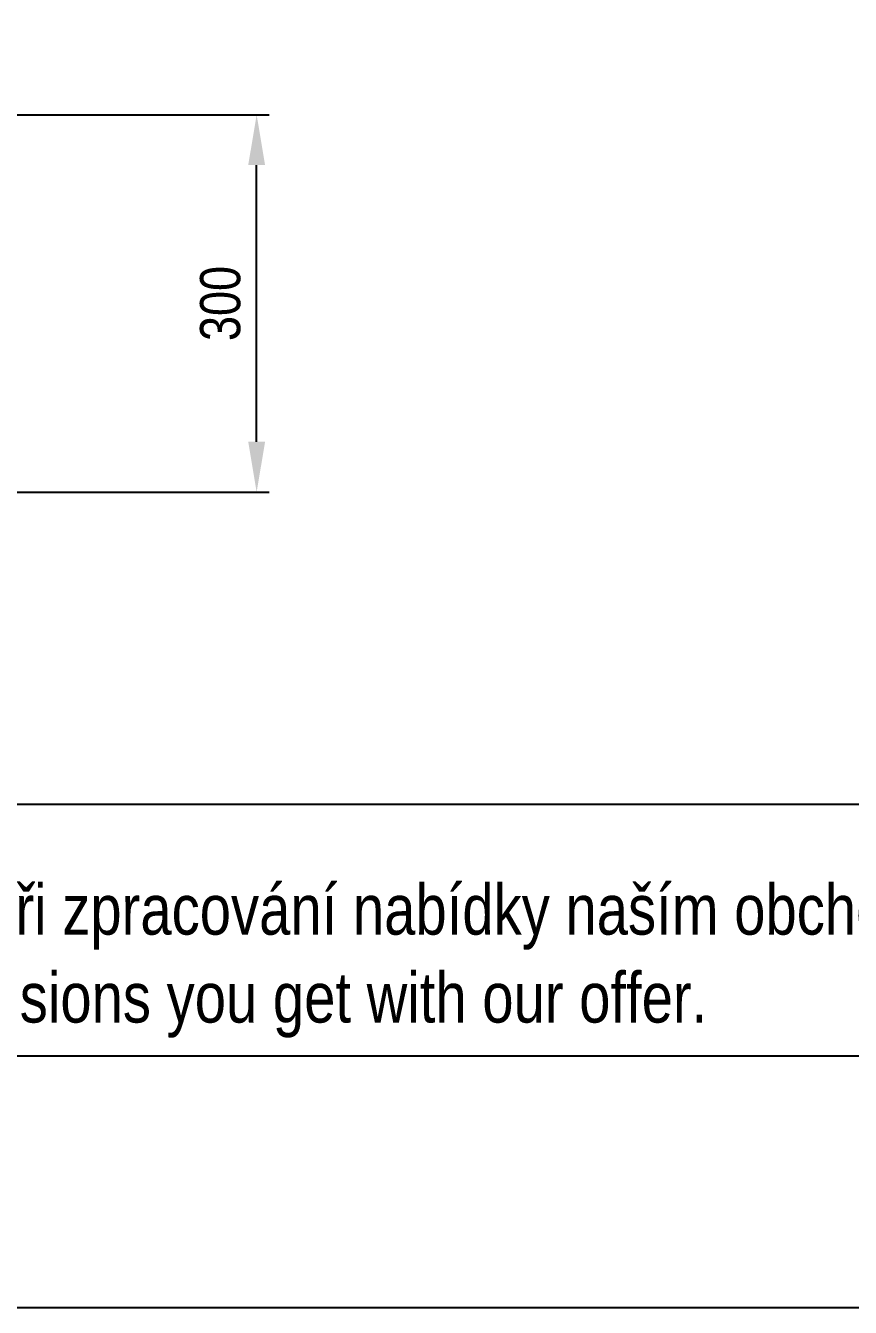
# Model space of a CAD drawing. Header units: millimetres. Extents: x 22162 to 28102, y 3160 to 7360.
# Drawn here: x 24285 to 24940, y 3160 to 4179 of the extents above; entities that cross this region are included whole.
import ezdxf

# ---------------------------------------------------------------- set-up
doc = ezdxf.new("R2010")
doc.units = ezdxf.units.MM
doc.header["$LTSCALE"] = 0.2
doc.layers.add('KOTY', color=3, linetype='Continuous', lineweight=9)
doc.layers.add('Nekreslit', color=6, linetype='Continuous', plot=False)
doc.styles.add('SEACAD_Arial', font='arial.ttf', dxfattribs={"width": 0.8})
doc.dimstyles.new('ISO-25', dxfattribs={"dimtxt": 1.6, "dimasz": 2, "dimexe": 0.5, "dimexo": 1.5, "dimtad": 1, "dimdec": 0, "dimtxsty": 'SEACAD_Arial', "dimcen": 2, "dimadec": 0, "dimazin": 0, "dimtfac": 1, "dimtdec": 0, "dimtmove": 0, "dimatfit": 3, "dimfxl": 1, "dimarcsym": 0})

# ---------------------------------------------------------------- blocks, each defined once
blk = doc.blocks.new('*D163')
at = {"layer": 'Defpoints', "color": 0, "transparency": 16777216}
for p in [(24071.1, 4107.7, 55), (24468.5, 4107.7), (24071.1, 3807.7, 55)]:
    blk.add_point(p, dxfattribs=at)
at = {"layer": 'KOTY', "color": 0, "lineweight": -2, "transparency": 16777216}
for p, q in [((24101.1, 4107.7), (24478.5, 4107.7)), ((24468.5, 3847.7), (24468.5, 4067.7)), ((24101.1, 3807.7), (24478.5, 3807.7))]:
    blk.add_line(p, q, dxfattribs=at)
at = {"layer": 'KOTY', "color": 0, "transparency": 16777216}
for points in [[(24461.8, 4067.7), (24475.2, 4067.7), (24468.5, 4107.7)], [(24461.8, 3847.7), (24475.2, 3847.7), (24468.5, 3807.7)]]:
    blk.add_solid(points, dxfattribs=at)
at = {"layer": 'KOTY', "color": 0, "transparency": 16777216, "insert": (24439.7, 3957.7), "char_height": 32, "attachment_point": 5, "rotation": 90, "style": 'SEACAD_Arial'}
blk.add_mtext('300', dxfattribs=at)

msp = doc.modelspace()

# ---------------------------------------------------------------- linework, layer by layer
at = {"layer": 'Nekreslit'}
msp.add_line((22562.1, 3559.6), (26602.1, 3559.6), dxfattribs=at)
for points in [[(22162.1, 3159.6), (28102.1, 3159.6), (28102.1, 7359.6), (22162.1, 7359.6)], [(22562.1, 3359.6), (26602.1, 3359.6), (26602.1, 6959.6), (22562.1, 6959.6)]]:
    msp.add_lwpolyline(points, close=True, dxfattribs=at)

# ---------------------------------------------------------------- texts
at = {"style": 'SEACAD_Arial', "width": 0.8}
for s, p in [('Rozměry výrobků, základů a kotvení jsou pouze orientační. Přesné rozměry obdržíte při zpracování nabídky naším obchodním oddělením.', (22567.5, 3455.9)), ('Dimensions of products, fundations and anchors are informative only. The exact dimensions you get with our offer.', (22565.9, 3386))]:
    msp.add_text(s, height=39.9982, dxfattribs=at).set_placement(p)

# ---------------------------------------------------------------- dimensions: what is measured, and where the dimension line sits
at = {"layer": 'KOTY'}
dim = msp.add_linear_dim(base=(24468.5, 4107.7), p1=(24071.1, 3807.7, 55), p2=(24071.1, 4107.7, 55), angle=90, dimstyle='ISO-25', dxfattribs=at)
dim.commit()
dim.dimension.update_dxf_attribs({"geometry": '*D163', "text_midpoint": (24439.7, 3957.7)})

doc.saveas('drawing.dxf')
